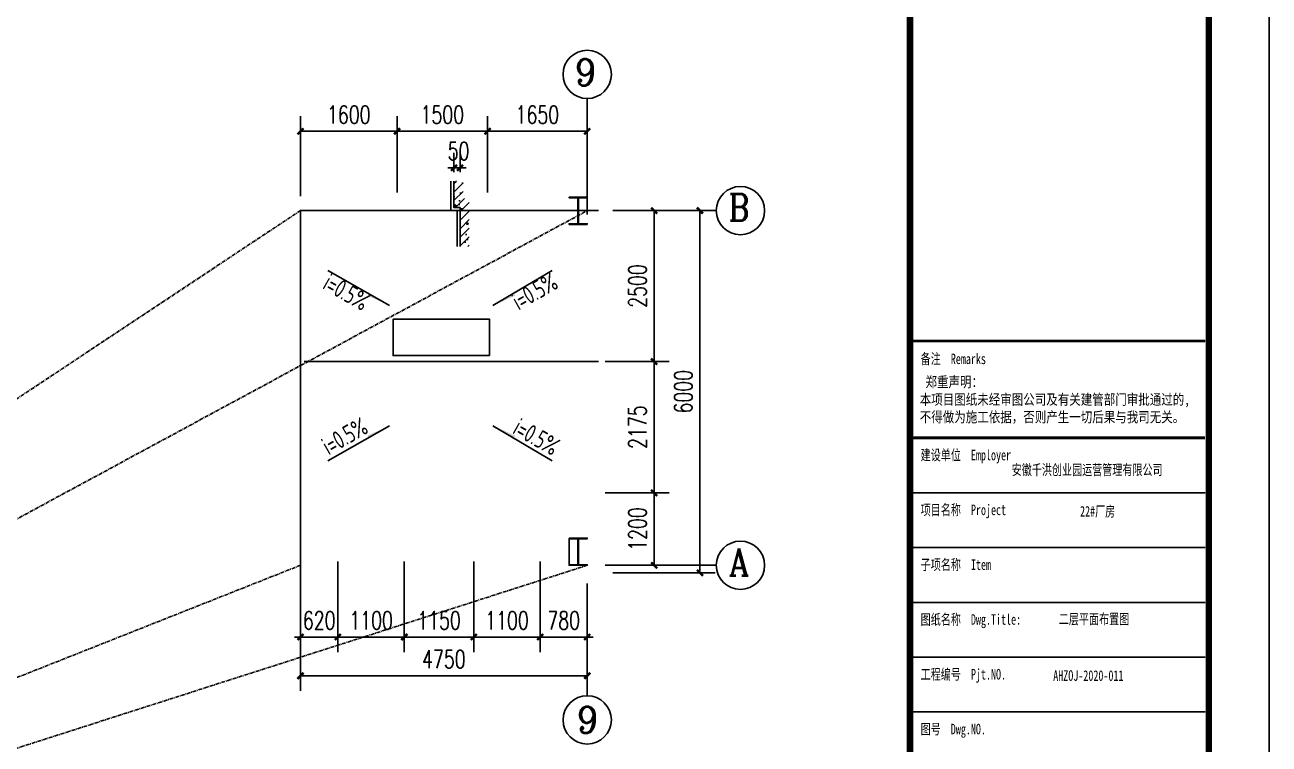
# Model space of a CAD drawing. Extents: x 180850 to 1399066, y 48356 to 327880.
# Drawn here: x 507333 to 548557, y 255402 to 279229 of the extents above; entities that cross this region are included whole.
import ezdxf
from ezdxf.enums import TextEntityAlignment as Align

# ---------------------------------------------------------------- set-up
doc = ezdxf.new("R2010")
doc.units = 0
doc.header["$LTSCALE"] = 1000
for name, pattern in [('0$0$CENTERX2', [4, 2.5, -0.5, 0.5, -0.5]), ('207', [0]), ('JX', [2, 1, 1])]:
    doc.linetypes.add(name, pattern=pattern)
for name, color, linetype in [('8', 3, 'Continuous'), ('AXIS', 3, 'Continuous'), ('AXIS_TEXT', 7, 'Continuous'), ('DOTE', 1, 'Continuous'), ('GZ', 50, 'Continuous'), ('LVTRY', 6, 'Continuous'), ('PUB_SYMB', 3, 'Continuous'), ('PUB_SYMB_TEXT', 7, 'Continuous'), ('PUB_TITLE', 4, 'Continuous'), ('WALL', 9, 'Continuous')]:
    doc.layers.add(name, color=color, linetype=linetype)
doc.styles.add('-GBCBIGGBENOR', font='GBENOR.shx', dxfattribs={"bigfont": 'GBCBIG.shx'})
doc.styles.add('_gyy_title_ST', font='', dxfattribs={"width": 0.8})
doc.styles.add('_TCH_AXIS', font='COMPLEX', dxfattribs={"bigfont": 'GBCBIG'})
doc.styles.add('_TCH_DIM_T3', font='SIMPLEX', dxfattribs={"width": 0.705882, "bigfont": 'GBCBIG'})
doc.styles.get('_gyy_title_ST').set_extended_font_data('SimSun')
doc.dimstyles.new('TCH-200-2', dxfattribs={"dimtxt": 595, "dimasz": 200, "dimexe": 500, "dimexo": 600, "dimgap": 252.5, "dimtad": 1, "dimdec": 0, "dimlfac": 0.5, "dimzin": 0, "dimdsep": 46, "dimtxsty": '_TCH_DIM_T3', "dimblk": 'ARCHTICK', "dimcen": 0.09, "dimclrd": 124, "dimclre": 124, "dimclrt": 7, "dimazin": 2, "dimtfac": 1, "dimtdec": 0, "dimtix": 1, "dimtmove": 2, "dimatfit": 3, "dimfxl": 1, "dimtolj": 1, "dimtzin": 0, "dimarcsym": 0})

# ---------------------------------------------------------------- blocks, each defined once
blk = doc.blocks.new('_arrow2')
blk.add_solid([(0, 0), (-1, 0), (-1, -0.1)])
blk = doc.blocks.new('_ArchTick')
at = {"color": 0, "linetype": 'ByBlock', "const_width": 0.4}
blk.add_lwpolyline([(-0.5, -0.5), (0.5, 0.5)], dxfattribs=at)
blk = doc.blocks.new('*D2060')
at = {"color": 124, "lineweight": -2, "transparency": 16777216}
for p, q in [((521550, 274350), (521550, 274991)), ((521750, 274350), (521750, 274991)), ((521550, 274491), (521350, 274491)), ((521550, 274491), (521750, 274491)), ((521750, 274491), (521950, 274491))]:
    blk.add_line(p, q, dxfattribs=at)
at = {"layer": 'Defpoints', "color": 0, "transparency": 16777216}
for p in [(521750, 274491), (521550, 273750), (521750, 273750)]:
    blk.add_point(p, dxfattribs=at)
at = {"color": 124, "lineweight": -2, "transparency": 16777216, "xscale": 200, "yscale": 200, "zscale": 200}
blk.add_blockref('_ArchTick', (521550, 274491), dxfattribs=at)
at = {"color": 124, "lineweight": -2, "transparency": 16777216, "xscale": 200, "yscale": 200, "zscale": 200, "rotation": 180}
blk.add_blockref('_ArchTick', (521750, 274491), dxfattribs=at)
at = {"color": 7, "transparency": 16777216, "insert": (521701, 275048), "char_height": 595, "attachment_point": 5, "style": '_TCH_DIM_T3'}
blk.add_mtext('\\A1;50', dxfattribs=at)
blk = doc.blocks.new('*D2061')
at = {"color": 124, "lineweight": -2, "transparency": 16777216}
for p, q in [((519905, 261451), (519905, 258450)), ((522206, 261451), (522206, 258450)), ((519905, 258950), (522206, 258950))]:
    blk.add_line(p, q, dxfattribs=at)
at = {"layer": 'Defpoints', "color": 0, "transparency": 16777216}
for p in [(519905, 262051), (522206, 262051), (522206, 258950)]:
    blk.add_point(p, dxfattribs=at)
at = {"color": 124, "lineweight": -2, "transparency": 16777216, "xscale": 200, "yscale": 200, "zscale": 200, "rotation": 180}
blk.add_blockref('_ArchTick', (519905, 258950), dxfattribs=at)
at = {"color": 124, "lineweight": -2, "transparency": 16777216, "xscale": 200, "yscale": 200, "zscale": 200}
blk.add_blockref('_ArchTick', (522206, 258950), dxfattribs=at)
at = {"color": 7, "transparency": 16777216, "insert": (521056, 259500), "char_height": 595, "attachment_point": 5, "style": '_TCH_DIM_T3'}
blk.add_mtext('\\A1;1150', dxfattribs=at)
blk = doc.blocks.new('*D2062')
at = {"color": 124, "lineweight": -2, "transparency": 16777216}
for p, q in [((517705, 261451), (517705, 258450)), ((519905, 261451), (519905, 258450)), ((519905, 258950), (517705, 258950))]:
    blk.add_line(p, q, dxfattribs=at)
at = {"layer": 'Defpoints', "color": 0, "transparency": 16777216}
for p in [(517705, 262051, 0), (519905, 262051), (517705, 258950)]:
    blk.add_point(p, dxfattribs=at)
at = {"color": 124, "lineweight": -2, "transparency": 16777216, "xscale": 200, "yscale": 200, "zscale": 200, "rotation": 180}
blk.add_blockref('_ArchTick', (517705, 258950), dxfattribs=at)
at = {"color": 124, "lineweight": -2, "transparency": 16777216, "xscale": 200, "yscale": 200, "zscale": 200}
blk.add_blockref('_ArchTick', (519905, 258950), dxfattribs=at)
at = {"color": 7, "transparency": 16777216, "insert": (518805, 259500), "char_height": 595, "attachment_point": 5, "style": '_TCH_DIM_T3'}
blk.add_mtext('\\A1;1100', dxfattribs=at)
blk = doc.blocks.new('*D2063')
at = {"color": 124, "lineweight": -2, "transparency": 16777216}
for p, q in [((516465, 261451), (516465, 258450)), ((517705, 261451), (517705, 258450)), ((516465, 258950), (516265, 258950)), ((517705, 258950), (516465, 258950)), ((517705, 258950), (517905, 258950))]:
    blk.add_line(p, q, dxfattribs=at)
at = {"layer": 'Defpoints', "color": 0, "transparency": 16777216}
for p in [(516465, 262051), (517705, 262051, 0), (516465, 258950)]:
    blk.add_point(p, dxfattribs=at)
at = {"color": 124, "lineweight": -2, "transparency": 16777216, "xscale": 200, "yscale": 200, "zscale": 200}
blk.add_blockref('_ArchTick', (516465, 258950), dxfattribs=at)
at = {"color": 124, "lineweight": -2, "transparency": 16777216, "xscale": 200, "yscale": 200, "zscale": 200, "rotation": 180}
blk.add_blockref('_ArchTick', (517705, 258950), dxfattribs=at)
at = {"color": 7, "transparency": 16777216, "insert": (517085, 259500), "char_height": 595, "attachment_point": 5, "style": '_TCH_DIM_T3'}
blk.add_mtext('\\A1;620', dxfattribs=at)
blk = doc.blocks.new('*D2064')
at = {"color": 124, "lineweight": -2, "transparency": 16777216}
for p, q in [((526564, 263726), (528681, 263726)), ((528181, 261326), (528181, 263726)), ((526564, 261326), (528681, 261326))]:
    blk.add_line(p, q, dxfattribs=at)
at = {"layer": 'Defpoints', "color": 0, "transparency": 16777216}
for p in [(525964, 263726), (528181, 263726), (525964, 261326)]:
    blk.add_point(p, dxfattribs=at)
at = {"color": 124, "lineweight": -2, "transparency": 16777216, "xscale": 200, "yscale": 200, "zscale": 200}
for p, rotation in [((528181, 263726), 90), ((528181, 261326), 270)]:
    blk.add_blockref('_ArchTick', p, dxfattribs=dict(at, rotation=rotation))
at = {"color": 7, "transparency": 16777216, "insert": (527631, 262526), "char_height": 595, "attachment_point": 5, "rotation": 90, "style": '_TCH_DIM_T3'}
blk.add_mtext('\\A1;1200', dxfattribs=at)
blk = doc.blocks.new('*D2065')
at = {"color": 124, "lineweight": -2, "transparency": 16777216}
for p, q in [((526564, 268076), (528681, 268076)), ((528181, 263726), (528181, 268076)), ((526564, 263726), (528681, 263726))]:
    blk.add_line(p, q, dxfattribs=at)
at = {"layer": 'Defpoints', "color": 0, "transparency": 16777216}
for p in [(525964, 268076), (528181, 268076), (525964, 263726)]:
    blk.add_point(p, dxfattribs=at)
at = {"color": 124, "lineweight": -2, "transparency": 16777216, "xscale": 200, "yscale": 200, "zscale": 200}
for p, rotation in [((528181, 268076), 90), ((528181, 263726), 270)]:
    blk.add_blockref('_ArchTick', p, dxfattribs=dict(at, rotation=rotation))
at = {"color": 7, "transparency": 16777216, "insert": (527631, 265901), "char_height": 595, "attachment_point": 5, "rotation": 90, "style": '_TCH_DIM_T3'}
blk.add_mtext('\\A1;2175', dxfattribs=at)
blk = doc.blocks.new('*D2066')
at = {"color": 124, "lineweight": -2, "transparency": 16777216}
for p, q in [((526814, 273076), (528681, 273076)), ((528181, 268076), (528181, 273076)), ((526814, 268076), (528681, 268076))]:
    blk.add_line(p, q, dxfattribs=at)
at = {"layer": 'Defpoints', "color": 0, "transparency": 16777216}
for p in [(526214, 273076), (528181, 273076), (526214, 268076)]:
    blk.add_point(p, dxfattribs=at)
at = {"color": 124, "lineweight": -2, "transparency": 16777216, "xscale": 200, "yscale": 200, "zscale": 200}
for p, rotation in [((528181, 273076), 90), ((528181, 268076), 270)]:
    blk.add_blockref('_ArchTick', p, dxfattribs=dict(at, rotation=rotation))
at = {"color": 7, "transparency": 16777216, "insert": (527631, 270576), "char_height": 595, "attachment_point": 5, "rotation": 90, "style": '_TCH_DIM_T3'}
blk.add_mtext('\\A1;2500', dxfattribs=at)
blk = doc.blocks.new('*D2067')
at = {"color": 124, "lineweight": -2, "transparency": 16777216}
for p, q in [((526814, 273076), (530199, 273076)), ((529699, 261076), (529699, 273076)), ((526814, 261076), (530199, 261076))]:
    blk.add_line(p, q, dxfattribs=at)
at = {"layer": 'Defpoints', "color": 0, "transparency": 16777216}
for p in [(526214, 273076), (529699, 273076), (526214, 261076)]:
    blk.add_point(p, dxfattribs=at)
at = {"color": 124, "lineweight": -2, "transparency": 16777216, "xscale": 200, "yscale": 200, "zscale": 200}
for p, rotation in [((529699, 273076), 90), ((529699, 261076), 270)]:
    blk.add_blockref('_ArchTick', p, dxfattribs=dict(at, rotation=rotation))
at = {"color": 7, "transparency": 16777216, "insert": (529149, 267076), "char_height": 595, "attachment_point": 5, "rotation": 90, "style": '_TCH_DIM_T3'}
blk.add_mtext('\\A1;6000', dxfattribs=at)
blk = doc.blocks.new('*D2068')
at = {"color": 124, "lineweight": -2, "transparency": 16777216}
for p, q in [((525965, 260726), (525965, 257165)), ((516465, 260476), (516465, 257165)), ((525965, 257665), (516465, 257665))]:
    blk.add_line(p, q, dxfattribs=at)
at = {"layer": 'Defpoints', "color": 0, "transparency": 16777216}
for p in [(516465, 261076), (525965, 261326), (516465, 257665)]:
    blk.add_point(p, dxfattribs=at)
at = {"color": 124, "lineweight": -2, "transparency": 16777216, "xscale": 200, "yscale": 200, "zscale": 200, "rotation": 180}
blk.add_blockref('_ArchTick', (516465, 257665), dxfattribs=at)
at = {"color": 124, "lineweight": -2, "transparency": 16777216, "xscale": 200, "yscale": 200, "zscale": 200}
blk.add_blockref('_ArchTick', (525965, 257665), dxfattribs=at)
at = {"color": 7, "transparency": 16777216, "insert": (521215, 258215), "char_height": 595, "attachment_point": 5, "style": '_TCH_DIM_T3'}
blk.add_mtext('\\A1;4750', dxfattribs=at)
blk = doc.blocks.new('*D2069')
at = {"color": 124, "lineweight": -2, "transparency": 16777216}
for p, q in [((522664, 273676), (522664, 276205)), ((525964, 273616), (525964, 276205)), ((525964, 275705), (522664, 275705))]:
    blk.add_line(p, q, dxfattribs=at)
at = {"layer": 'Defpoints', "color": 0, "transparency": 16777216}
for p in [(522664, 275705), (522664, 273076), (525964, 273016)]:
    blk.add_point(p, dxfattribs=at)
at = {"color": 124, "lineweight": -2, "transparency": 16777216, "xscale": 200, "yscale": 200, "zscale": 200, "rotation": 180}
blk.add_blockref('_ArchTick', (522664, 275705), dxfattribs=at)
at = {"color": 124, "lineweight": -2, "transparency": 16777216, "xscale": 200, "yscale": 200, "zscale": 200}
blk.add_blockref('_ArchTick', (525964, 275705), dxfattribs=at)
at = {"color": 7, "transparency": 16777216, "insert": (524314, 276255), "char_height": 595, "attachment_point": 5, "style": '_TCH_DIM_T3'}
blk.add_mtext('\\A1;1650', dxfattribs=at)
blk = doc.blocks.new('*D2070')
at = {"color": 124, "lineweight": -2, "transparency": 16777216}
for p, q in [((519664, 273676), (519664, 276205)), ((522664, 273676), (522664, 276205)), ((519664, 275705), (522664, 275705))]:
    blk.add_line(p, q, dxfattribs=at)
at = {"layer": 'Defpoints', "color": 0, "transparency": 16777216}
for p in [(522664, 275705), (519664, 273076), (522664, 273076)]:
    blk.add_point(p, dxfattribs=at)
at = {"color": 124, "lineweight": -2, "transparency": 16777216, "xscale": 200, "yscale": 200, "zscale": 200, "rotation": 180}
blk.add_blockref('_ArchTick', (519664, 275705), dxfattribs=at)
at = {"color": 124, "lineweight": -2, "transparency": 16777216, "xscale": 200, "yscale": 200, "zscale": 200}
blk.add_blockref('_ArchTick', (522664, 275705), dxfattribs=at)
at = {"color": 7, "transparency": 16777216, "insert": (521164, 276255), "char_height": 595, "attachment_point": 5, "style": '_TCH_DIM_T3'}
blk.add_mtext('\\A1;1500', dxfattribs=at)
blk = doc.blocks.new('*D2071')
at = {"color": 124, "lineweight": -2, "transparency": 16777216}
for p, q in [((516465, 273551), (516465, 276205)), ((519664, 273676), (519664, 276205)), ((519664, 275705), (516465, 275705))]:
    blk.add_line(p, q, dxfattribs=at)
at = {"layer": 'Defpoints', "color": 0, "transparency": 16777216}
for p in [(516465, 275705), (516465, 272951), (519664, 273076)]:
    blk.add_point(p, dxfattribs=at)
at = {"color": 124, "lineweight": -2, "transparency": 16777216, "xscale": 200, "yscale": 200, "zscale": 200, "rotation": 180}
blk.add_blockref('_ArchTick', (516465, 275705), dxfattribs=at)
at = {"color": 124, "lineweight": -2, "transparency": 16777216, "xscale": 200, "yscale": 200, "zscale": 200}
blk.add_blockref('_ArchTick', (519664, 275705), dxfattribs=at)
at = {"color": 7, "transparency": 16777216, "insert": (518065, 276255), "char_height": 595, "attachment_point": 5, "style": '_TCH_DIM_T3'}
blk.add_mtext('\\A1;1600', dxfattribs=at)
blk = doc.blocks.new('*D2072')
at = {"color": 124, "lineweight": -2, "transparency": 16777216}
for p, q in [((522206, 261451), (522206, 258450)), ((524405, 261451), (524405, 258450)), ((522206, 258950), (524405, 258950))]:
    blk.add_line(p, q, dxfattribs=at)
at = {"layer": 'Defpoints', "color": 0, "transparency": 16777216}
for p in [(522206, 262051), (524405, 262051), (524405, 258950)]:
    blk.add_point(p, dxfattribs=at)
at = {"color": 124, "lineweight": -2, "transparency": 16777216, "xscale": 200, "yscale": 200, "zscale": 200, "rotation": 180}
blk.add_blockref('_ArchTick', (522206, 258950), dxfattribs=at)
at = {"color": 124, "lineweight": -2, "transparency": 16777216, "xscale": 200, "yscale": 200, "zscale": 200}
blk.add_blockref('_ArchTick', (524405, 258950), dxfattribs=at)
at = {"color": 7, "transparency": 16777216, "insert": (523306, 259500), "char_height": 595, "attachment_point": 5, "style": '_TCH_DIM_T3'}
blk.add_mtext('\\A1;1100', dxfattribs=at)
blk = doc.blocks.new('*D2073')
at = {"color": 124, "lineweight": -2, "transparency": 16777216}
for p, q in [((524406, 261451), (524406, 258450)), ((525966, 260726), (525966, 258450)), ((524406, 258950), (524206, 258950)), ((525966, 258950), (524406, 258950)), ((525966, 258950), (526166, 258950))]:
    blk.add_line(p, q, dxfattribs=at)
at = {"layer": 'Defpoints', "color": 0, "transparency": 16777216}
for p in [(524406, 262051), (525966, 261326), (524406, 258950)]:
    blk.add_point(p, dxfattribs=at)
at = {"color": 124, "lineweight": -2, "transparency": 16777216, "xscale": 200, "yscale": 200, "zscale": 200}
blk.add_blockref('_ArchTick', (524406, 258950), dxfattribs=at)
at = {"color": 124, "lineweight": -2, "transparency": 16777216, "xscale": 200, "yscale": 200, "zscale": 200, "rotation": 180}
blk.add_blockref('_ArchTick', (525966, 258950), dxfattribs=at)
at = {"color": 7, "transparency": 16777216, "insert": (525186, 259500), "char_height": 595, "attachment_point": 5, "style": '_TCH_DIM_T3'}
blk.add_mtext('\\A1;780', dxfattribs=at)

msp = doc.modelspace()

# ---------------------------------------------------------------- hatches: boundary and pattern name
at = {"layer": '8', "linetype": 'JX'}
h = msp.add_hatch(dxfattribs=at)
h.set_pattern_fill('AN31C', color=256, scale=1000, angle=-0.873079, style=0)
h.set_pattern_definition([(45, (562534.17, 39469.9), (141.42136, -141.42136), []), (40, (562534.17, 39469.9), (-62.7521, 717.2602), [75, -825]), (95, (562534.2, 39469.9), (752.1921, -138.7513), [60, -660]), (349.5486, (562528.94, 39529.7), (689.4395, 578.5094), [63.7402, -701.1421]), (43.8158, (562734.2, 39469.9), (-165.519, 1067.241), [112.5, -1237.5]), (353.3644, (562720.4, 39558.8), (974.118, 934.6627), [95.6103, -1051.713]), (98.8158, (562734.2, 39469.9), (974.1186, 934.662), [90, -990]), (69, (562684.17, 39569.9), (-402.6189, 596.907), [75, -825]), (124, (562684.2, 39569.9), (725.15, 243.3153), [60, -660]), (18.5486, (562650.6, 39619.65), (322.5305, 840.2226), [63.7402, -701.1421]), (52.5, (562534.17, 39469.9), (332.89385, 12.15986), [0, -652, 0, -670, 0, -662.5]), (82.5, (562534.17, 39469.9), (394.4117, 263.06954), [0, -382, 0, -637, 0, -252.5]), (122.5, (562534.17, 39246.9), (-22.55487, 533.82244), [0, -250, 0, -780, 0, -1035]), (132.5, (562534.17, 39146.9), (100.105, 583.1862), [0, -325, 0, -518, 0, -735])])
h.paths.add_polyline_path([(522050.49, 271892.17), (521750.49, 271892.17), (521750.49, 273076.19), (522050.49, 273076.19)])
h.paths.add_polyline_path([(521550.49, 273316.19), (521550.49, 274052.81), (521850.49, 274052.81), (521850.49, 273476.19), (522050.49, 273476.19), (522050.49, 273316.19)])
h.paths.add_polyline_path([(522050.49, 273316.19), (522050.49, 273076.19), (521750.49, 273076.19), (521750.49, 273176.19), (521550.49, 273176.19), (521550.49, 273316.19)])

# ---------------------------------------------------------------- linework, layer by layer
for p, q in [((525364.28, 261326.19), (525364.28, 262226.19)), ((525364.28, 262226.19), (525964.28, 262226.19))]:
    msp.add_line(p, q)
for p, q in [((521450.49, 274048.35), (521450.49, 273076.19)), ((521450.49, 273076.19), (521650.49, 273076.19)), ((521650.49, 273076.19), (521650.49, 271892.17))]:
    msp.add_line(p, q, dxfattribs=at)
at = {"layer": 'AXIS'}
for p, q in [((525964.28, 272951.19), (525964.28, 276789.07)), ((527945.26, 273076.19), (530240.92, 273076.19)), ((527945.26, 261326.19), (530240.92, 261326.19)), ((525964.28, 260610.64), (525964.28, 257004.99))]:
    msp.add_line(p, q, dxfattribs=at)
for centre in [(525964.28, 277589.07), (531040.92, 273076.19), (531040.92, 261326.19), (525964.28, 256204.99)]:
    msp.add_circle(centre, 800, dxfattribs=at)
at = {"layer": 'DOTE', "color": 8, "linetype": '0$0$CENTERX2', "ltscale": 0.05}
for p, q in [((495530.61, 259192.67), (516465.08, 273076.19)), ((500280.61, 259192.67), (525964.28, 273076.19)), ((495530.61, 253042.67), (516465.08, 261326.19)), ((500130.61, 253042.67), (525964.28, 261326.19))]:
    msp.add_line(p, q, dxfattribs=at)
at = {"layer": 'DOTE'}
for p, q in [((516465.08, 273076.19), (526339.28, 273076.19)), ((516465.08, 273073.93), (516465.08, 260459.36)), ((516590.08, 268076.19), (526339.28, 268076.19))]:
    msp.add_line(p, q, dxfattribs=at)
at = {"layer": 'GZ'}
for points in [[(525964.28, 272619.84), (525364.28, 272619.84), (525364.28, 272639.84), (525650.58, 272639.84), (525658.28, 272649.84), (525658.28, 273490.54), (525650.58, 273499.84), (525364.28, 273499.84), (525364.28, 273519.84), (525964.28, 273519.84), (525964.28, 273499.84), (525678.28, 273499.84), (525670.28, 273490.87), (525670.28, 272649.84), (525678.28, 272639.84), (525964.28, 272639.84), (525964.28, 272619.84)], [(525364.28, 262226.19), (525964.28, 262226.19), (525964.28, 262206.19), (525677.98, 262206.19), (525670.28, 262196.19), (525670.28, 261355.49), (525677.98, 261346.19), (525964.28, 261346.19), (525964.28, 261326.19), (525364.28, 261326.19), (525364.28, 261346.19), (525650.28, 261346.19), (525658.28, 261355.17), (525658.28, 262196.19), (525650.28, 262206.19), (525364.28, 262206.19), (525364.28, 262226.19)]]:
    msp.add_lwpolyline(points, close=True, dxfattribs=at)
at = {"layer": 'LVTRY'}
msp.add_lwpolyline([(522730.08, 268275.43), (519530.08, 268275.43), (519530.08, 269475.43), (522730.08, 269475.43)], close=True, dxfattribs=at)
at = {"layer": 'PUB_SYMB', "linetype": '207', "ltscale": 0.5}
for p, q in [((519417.56, 269931.41), (517368.58, 271096.89)), ((522842.6, 269931.41), (524800.78, 271096.89)), ((519417.56, 265948.64), (517368.58, 264783.17)), ((522842.6, 265948.64), (524800.78, 264783.17))]:
    msp.add_line(p, q, dxfattribs=at)
at = {"layer": 'PUB_TITLE'}
for p, q in [((546435.1, 268757.25), (536658.17, 268757.25)), ((546435.1, 263729.12), (536658.17, 263729.12)), ((546435.1, 261913.4), (536658.17, 261913.4)), ((546435.1, 260097.69), (536658.17, 260097.69)), ((546435.1, 258281.97), (536658.17, 258281.97)), ((546435.1, 256466.26), (536658.17, 256466.26))]:
    msp.add_line(p, q, dxfattribs=at)
msp.add_lwpolyline([(429757.15, 232984.16), (548557.15, 232984.16), (548557.15, 316984.16), (429757.15, 316984.16)], close=True, dxfattribs=at)
at = {"layer": 'PUB_TITLE', "const_width": 212.12}
for points in [[(432577.47, 234398.34), (432577.47, 315569.98), (546557.15, 315569.98), (546557.15, 234398.34)], [(536658.17, 315569.98), (546557.15, 315569.98), (546557.15, 234398.34), (536658.17, 234398.34)]]:
    msp.add_lwpolyline(points, close=True, dxfattribs=at)
at = {"layer": 'PUB_TITLE', "const_width": 97.77}
for points in [[(536658.17, 268757.25), (546435.1, 268757.25)], [(536658.17, 265544.83), (546435.1, 265544.83)]]:
    msp.add_lwpolyline(points, dxfattribs=at)
at = {"layer": 'WALL', "linetype": '207'}
msp.add_lwpolyline([(521550.49, 274048.35), (521550.49, 273176.19), (521750.49, 273176.19), (521750.49, 271892.17)], dxfattribs=at)

# ---------------------------------------------------------------- block references
at = {"layer": 'PUB_SYMB', "linetype": '207', "ltscale": 0.5, "yscale": 799.999999996773, "zscale": 799.999999996773}
for p, xscale, rotation in [((519417.56, 269931.41), 799.999999996773, 330.3685513565405), ((522842.6, 269931.41), -799.999999996773, 29.63144865484587), ((519417.56, 265948.64), -799.999999996773, 209.6314486434596), ((522842.6, 265948.64), 799.999999996773, 150.3685513451541)]:
    msp.add_blockref('_arrow2', p, dxfattribs=dict(at, xscale=xscale, rotation=rotation))

# ---------------------------------------------------------------- texts
at = {"layer": 'AXIS_TEXT', "style": '_TCH_AXIS'}
for s, width, p, p2 in [('9', 1.142857, (525559.8, 277212.76), (526238.57, 277212.76)), ('B', 0.941176, (530650.72, 272736.81), (531329.49, 272736.81)), ('A', 0.888889, (530650.72, 260986.81), (531329.49, 260986.81)), ('9', 1.142857, (525624.89, 255759.55), (526303.66, 255759.55))]:
    msp.add_text(s, height=890.88, dxfattribs=dict(at, width=width)).set_placement(p, p2, align=Align.FIT)
at = {"layer": 'PUB_SYMB_TEXT', "linetype": '207', "ltscale": 0.5, "style": '-GBCBIGGBENOR', "width": 0.8}
for rotation, p in [(330.368551, (517158.09, 270505.58)), (29.631449, (523690.05, 269754.06)), (29.631449, (517395.15, 264957.69)), (330.368551, (523452.98, 265709.21))]:
    msp.add_text('i=0.5%', height=600, rotation=rotation, dxfattribs=at).set_placement(p)
at = {"layer": 'PUB_TITLE', "style": '_gyy_title_ST', "width": 0.7}
for s, height, p in [('备注  Remarks', 349.1756, (537011.6, 267991.5)), ('建设单位  Employer', 349.1756, (537011.6, 264804.58)), ('项目名称  Project', 349.1756, (537011.6, 262988.86)), ('子项名称  Item', 349.176, (537011.6, 261173.15)), ('图纸名称  Dwg.Title:', 349.1756, (537011.6, 259357.44)), ('工程编号  Pjt.NO.', 349.1756, (537011.6, 257541.72)), ('图号  Dwg.NO.', 349.1756, (537011.6, 255726.01))]:
    msp.add_text(s, height=height, dxfattribs=at).set_placement(p)
at = {"layer": 'PUB_TITLE', "color": 2, "style": '_gyy_title_ST', "width": 0.7}
for s, height, p in [('安徽千洪创业园运营管理有限公司', 349.1756, (542528.34, 264497.42)), ('22#厂房', 349.176, (542875.67, 263122.37))]:
    msp.add_text(s, height=height, dxfattribs=at).set_placement(p, align=Align.MIDDLE)
at = {"layer": 'PUB_TITLE', "color": 6, "style": '_gyy_title_ST', "width": 0.7}
msp.add_text('二层平面布置图', height=349.176, dxfattribs=at).set_placement((542755.87, 259549.52), align=Align.MIDDLE)
at = {"layer": 'PUB_TITLE', "color": 2, "style": '_gyy_title_ST', "width": 0.7}
msp.add_text('AHZOJ-2020-011', height=349.1756, dxfattribs=at).set_placement((542568.3, 257497.77), align=Align.CENTER)
at = {"layer": 'PUB_TITLE', "insert": (536982.41, 267576.46), "char_height": 349.1756, "width": 11173.63, "attachment_point": 1, "style": '_gyy_title_ST'}
msp.add_mtext(' 郑重声明：\\P本项目图纸未经审图公司及有关建管部门审批通过的,\\P不得做为施工依据，否则产生一切后果与我司无关。', dxfattribs=at)

# ---------------------------------------------------------------- dimensions: what is measured, and where the dimension line sits
for base, p1, p2, picture, middle in [((516465.08, 275704.98), (519664.29, 273076.19), (516465.08, 272951.19), '*D2071', (518064.69, 276254.98)), ((522664.28, 275704.98), (525964.28, 273016.19), (522664.28, 273076.19), '*D2069', (524314.28, 276254.98)), ((524405.45, 258949.84), (522206.24, 262051.19), (524405.45, 262051.19), '*D2072', (523305.84, 259499.84)), ((516465.08, 257665.06), (525965.28, 261326.19), (516465.08, 261076.19), '*D2068', (521215.18, 258215.06))]:
    dim = msp.add_linear_dim(base=base, p1=p1, p2=p2, dimstyle='TCH-200-2')
    dim.commit()
    dim.dimension.update_dxf_attribs({"geometry": picture, "text_midpoint": middle})
for base, p1, p2, angle, picture, middle in [((522664.28, 275704.98), (519664.29, 273076.19), (522664.28, 273076.19), 180, '*D2070', (521164.29, 276254.98)), ((528180.95, 273076.19), (526214.28, 268076.19), (526214.28, 273076.19), 90, '*D2066', (527630.95, 270576.19)), ((529699.33, 273076.19), (526214.28, 261076.19), (526214.28, 273076.19), 90, '*D2067', (529149.33, 267076.19)), ((528180.95, 268076.19), (525964.28, 263726.19), (525964.28, 268076.19), 90, '*D2065', (527630.95, 265901.19)), ((528180.95, 263726.19), (525964.28, 261326.19), (525964.28, 263726.19), 90, '*D2064', (527630.95, 262526.19)), ((516465.08, 258949.84), (517704.85, 262051.19, 0), (516465.08, 262051.19), 180, '*D2063', (517084.96, 259499.84)), ((517704.85, 258949.84), (519905.46, 262051.19), (517704.85, 262051.19, 0), 180, '*D2062', (518805.15, 259499.84)), ((522206.24, 258949.84), (519905.46, 262051.19), (522206.24, 262051.19), 180, '*D2061', (521055.85, 259499.84)), ((524406.45, 258949.84), (525965.57, 261326.19), (524406.45, 262051.19), 180, '*D2073', (525186.01, 259499.84))]:
    dim = msp.add_linear_dim(base=base, p1=p1, p2=p2, angle=angle, dimstyle='TCH-200-2')
    dim.commit()
    dim.dimension.update_dxf_attribs({"geometry": picture, "text_midpoint": middle})
dim = msp.add_linear_dim(base=(521750.49, 274490.55), p1=(521550.49, 273749.96), p2=(521750.49, 273749.96), angle=0, text='50', dimstyle='TCH-200-2')
dim.commit()
dim.dimension.update_dxf_attribs({"geometry": '*D2060', "text_midpoint": (521701.2, 275048.42), "dimtype": 161})

doc.saveas('drawing.dxf')
